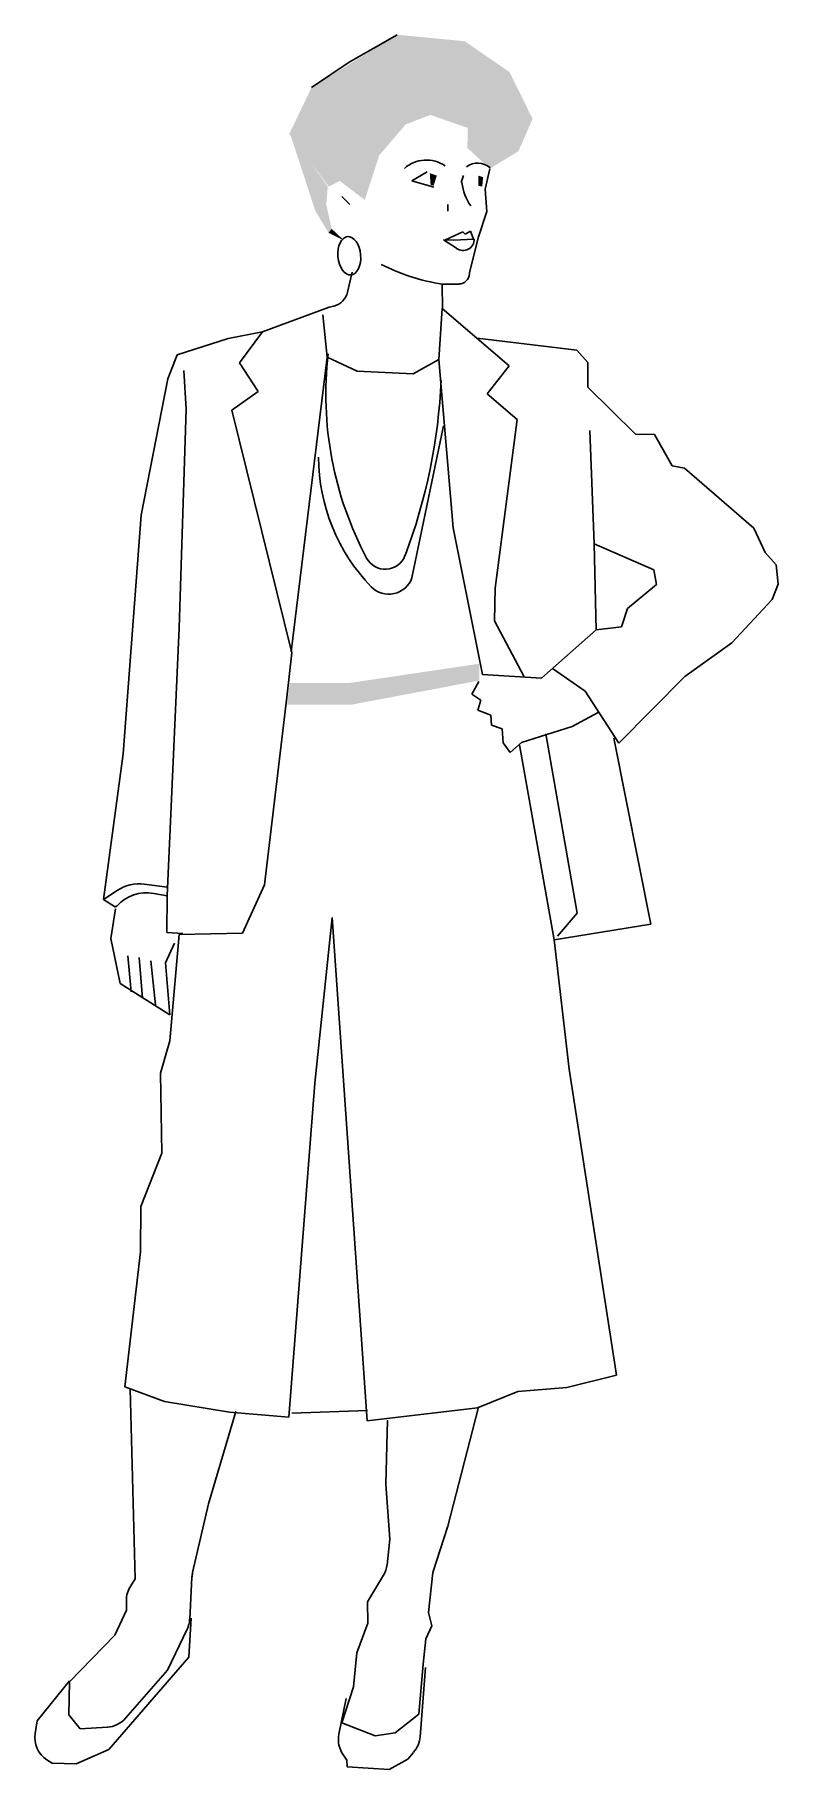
# Model space of a CAD drawing. Extents: x 18.35 to 19.05, y 0.43 to 2.08.
import ezdxf

# ---------------------------------------------------------------- set-up
doc = ezdxf.new("R2010")
doc.units = 0
doc.header["$LTSCALE"] = 100
doc.header["$MEASUREMENT"] = 0
doc.layers.get('0').update_dxf_attribs({"linetype": 'CONTINUOUS'})
doc.layers.add('P-PESSOA', color=2, linetype='CONTINUOUS')

# ---------------------------------------------------------------- blocks, each defined once
blk = doc.blocks.new('ELLIPSE')
blk.add_circle((0.5, 0.5), 0.5)

msp = doc.modelspace()

# ---------------------------------------------------------------- linework, layer by layer
at = {"layer": 'P-PESSOA'}
for p, q in [((18.6903, 2.079), (18.6447, 2.0528)), ((18.6447, 2.0528), (18.609, 2.0288)), ((18.7042, 1.9402), (18.7188, 1.9489)), ((18.7533, 1.9452), (18.7511, 1.9385)), ((18.7784, 1.9517), (18.774, 1.9324)), ((18.7253, 1.9342), (18.7042, 1.9402)), ((18.774, 1.9324), (18.7755, 1.9111)), ((18.6378, 1.9254), (18.6455, 1.9176)), ((18.7386, 1.9176), (18.7386, 1.9114)), ((18.7755, 1.9111), (18.7675, 1.887)), ((18.7345, 1.8841), (18.7467, 1.8761)), ((18.7439, 1.8837), (18.7345, 1.8841)), ((18.7362, 1.8842), (18.7526, 1.8916)), ((18.7636, 1.8849), (18.7439, 1.8837)), ((18.7526, 1.8916), (18.7548, 1.8894)), ((18.7548, 1.8894), (18.76, 1.8923)), ((18.7675, 1.887), (18.759, 1.8532)), ((18.76, 1.8923), (18.763, 1.8849)), ((18.6431, 1.8343), (18.6476, 1.8535)), ((18.759, 1.8532), (18.759, 1.8518)), ((18.7491, 1.8422), (18.7332, 1.8419)), ((18.7332, 1.8419), (18.7334, 1.8186)), ((18.5626, 1.7967), (18.6259, 1.8201)), ((18.6239, 1.7727), (18.6197, 1.8129)), ((18.6259, 1.8201), (18.6303, 1.8212)), ((18.7332, 1.819), (18.7298, 1.7705)), ((18.7332, 1.819), (18.7967, 1.7645)), ((18.5626, 1.7967), (18.5298, 1.7903)), ((18.5405, 1.7674), (18.5626, 1.7967)), ((18.5298, 1.7903), (18.4813, 1.7749)), ((18.7662, 1.7906), (18.861, 1.7792)), ((18.4813, 1.7749), (18.4724, 1.752)), ((18.5584, 1.7402), (18.5405, 1.7674)), ((18.6239, 1.7727), (18.5897, 1.4928)), ((18.6524, 1.7594), (18.6239, 1.7727)), ((18.7298, 1.7705), (18.7057, 1.7568)), ((18.7437, 1.6107), (18.7298, 1.7705)), ((18.7967, 1.7645), (18.7758, 1.738)), ((18.861, 1.7792), (18.8716, 1.7677)), ((18.8716, 1.7677), (18.8715, 1.7442)), ((18.4724, 1.752), (18.4473, 1.6227)), ((18.4901, 1.7234), (18.4878, 1.7599)), ((18.7057, 1.7568), (18.6524, 1.7594)), ((18.5333, 1.7223), (18.5584, 1.7402)), ((18.7758, 1.738), (18.8042, 1.7135)), ((18.8715, 1.7442), (18.9168, 1.6997)), ((18.4832, 1.5157), (18.4901, 1.7234)), ((18.5904, 1.4917), (18.5333, 1.7223)), ((18.7044, 1.563), (18.7343, 1.7075)), ((18.8042, 1.7135), (18.7834, 1.5533)), ((18.8775, 1.5955), (18.8735, 1.7029)), ((18.9168, 1.6997), (18.9349, 1.6993)), ((18.9349, 1.6993), (18.9514, 1.6694)), ((18.9514, 1.6694), (18.9634, 1.6673)), ((18.9634, 1.6673), (19.029, 1.6101)), ((18.4473, 1.6227), (18.4301, 1.3959)), ((18.7715, 1.4712), (18.7437, 1.6107)), ((19.029, 1.6101), (19.04, 1.5871)), ((18.8775, 1.5955), (18.8793, 1.5135)), ((18.934, 1.5707), (18.8775, 1.5955)), ((19.04, 1.5871), (19.0503, 1.5754)), ((18.9367, 1.5567), (18.934, 1.5707)), ((19.0503, 1.5754), (19.0523, 1.5571)), ((18.7834, 1.5533), (18.7827, 1.5222)), ((18.9091, 1.5341), (18.9367, 1.5567)), ((19.0523, 1.5571), (19.0465, 1.5426)), ((18.9033, 1.5164), (18.9091, 1.5341)), ((19.0465, 1.5426), (19.0081, 1.5013)), ((18.7827, 1.5222), (18.8109, 1.4689)), ((18.8793, 1.5137), (18.9033, 1.5164)), ((18.4719, 1.2609), (18.4832, 1.5157)), ((18.8276, 1.4679), (18.8793, 1.5137)), ((19.0081, 1.5013), (18.9637, 1.4693)), ((18.5857, 1.4497), (18.5904, 1.4917)), ((18.8276, 1.4679), (18.7715, 1.4712)), ((18.8689, 1.4553), (18.8379, 1.477)), ((18.9637, 1.4693), (18.901, 1.4059)), ((18.7679, 1.4647), (18.7614, 1.4527)), ((18.7614, 1.4527), (18.7697, 1.4468)), ((18.901, 1.4059), (18.8689, 1.4553)), ((18.5645, 1.2715), (18.5857, 1.4497)), ((18.7697, 1.4468), (18.767, 1.4374)), ((18.767, 1.4374), (18.7793, 1.4326)), ((18.8566, 1.422), (18.8813, 1.4352)), ((18.7793, 1.4326), (18.7801, 1.4231)), ((18.7801, 1.4231), (18.7902, 1.4196)), ((18.7902, 1.4196), (18.7909, 1.4063)), ((18.8084, 1.4067), (18.8566, 1.422)), ((18.7909, 1.4063), (18.7977, 1.3971)), ((18.7977, 1.3971), (18.8084, 1.4067)), ((18.8395, 1.2191), (18.8067, 1.4045)), ((18.8317, 1.415), (18.8612, 1.2444)), ((18.896, 1.4107), (18.9313, 1.234)), ((18.4301, 1.3959), (18.4115, 1.2574)), ((18.4502, 1.272), (18.4718, 1.2692)), ((18.5435, 1.2254), (18.5645, 1.2715)), ((18.4115, 1.2574), (18.4243, 1.2659)), ((18.4115, 1.2574), (18.4228, 1.2501)), ((18.4591, 1.2633), (18.4719, 1.2609)), ((18.4719, 1.2609), (18.4716, 1.226)), ((18.4227, 1.2485), (18.4183, 1.2206)), ((18.4228, 1.2501), (18.4242, 1.2517)), ((18.6286, 1.2405), (18.6122, 1.083)), ((18.662, 0.7622), (18.6286, 1.2405)), ((18.8612, 1.2444), (18.8425, 1.2227)), ((18.4183, 1.2206), (18.4272, 1.1778)), ((18.4716, 1.226), (18.4867, 1.2251)), ((18.4745, 1.1233), (18.4832, 1.2241)), ((18.4832, 1.2241), (18.5435, 1.2254)), ((18.9313, 1.234), (18.8395, 1.2191)), ((18.4377, 1.1699), (18.4346, 1.204)), ((18.4702, 1.1975), (18.4788, 1.2159)), ((18.8395, 1.2191), (18.8538, 1.0962)), ((18.4485, 1.1637), (18.4454, 1.2025)), ((18.4609, 1.1575), (18.4563, 1.1994)), ((18.4744, 1.1481), (18.4702, 1.1975)), ((18.4272, 1.1778), (18.4744, 1.1481)), ((18.4655, 1.0926), (18.4745, 1.1233)), ((18.4667, 1.0164), (18.4655, 1.0926)), ((18.8538, 1.0962), (18.8987, 0.8056)), ((18.6122, 1.083), (18.5876, 0.7658)), ((18.4468, 0.966), (18.4667, 1.0164)), ((18.4467, 0.9228), (18.4468, 0.966)), ((18.4317, 0.7946), (18.4467, 0.9228)), ((18.4693, 0.7806), (18.4317, 0.7946)), ((18.4416, 0.6122), (18.4369, 0.7927)), ((18.8515, 0.7938), (18.8049, 0.7902)), ((18.8987, 0.8056), (18.8515, 0.7938)), ((18.5311, 0.7706), (18.4693, 0.7806)), ((18.7666, 0.7746), (18.662, 0.7622)), ((18.8049, 0.7902), (18.7666, 0.7746)), ((18.5111, 0.6833), (18.537, 0.7712)), ((18.5876, 0.7658), (18.5311, 0.7706)), ((18.6621, 0.7721), (18.5903, 0.7697)), ((18.6797, 0.702), (18.6811, 0.7628)), ((18.7674, 0.7741), (18.7384, 0.6623)), ((18.6834, 0.6499), (18.6797, 0.702)), ((18.5111, 0.6833), (18.496, 0.6181)), ((18.7384, 0.6623), (18.7243, 0.6181)), ((18.6808, 0.6256), (18.6834, 0.6499)), ((18.4373, 0.6055), (18.4416, 0.6122)), ((18.4954, 0.6136), (18.4934, 0.5738)), ((18.6623, 0.5902), (18.6774, 0.6155)), ((18.7243, 0.6181), (18.7202, 0.5802)), ((18.4221, 0.5587), (18.4333, 0.5825)), ((18.4333, 0.5825), (18.4332, 0.5914)), ((18.6624, 0.5701), (18.6623, 0.5902)), ((18.7202, 0.5802), (18.7233, 0.5675)), ((18.4909, 0.5642), (18.4723, 0.5253)), ((18.4947, 0.5748), (18.4926, 0.5376)), ((18.6522, 0.542), (18.6624, 0.5701)), ((18.7233, 0.5675), (18.7175, 0.5553)), ((18.3793, 0.5142), (18.4221, 0.5587)), ((18.7175, 0.5553), (18.7151, 0.5311)), ((18.4926, 0.5376), (18.4166, 0.45)), ((18.6489, 0.5095), (18.6522, 0.542)), ((18.7151, 0.5311), (18.7108, 0.4837)), ((18.7173, 0.5278), (18.7123, 0.4622)), ((18.3483, 0.4773), (18.3793, 0.5152)), ((18.3785, 0.4831), (18.3793, 0.5142)), ((18.4723, 0.5253), (18.4325, 0.4798)), ((18.6349, 0.4646), (18.6419, 0.4985)), ((18.6378, 0.4753), (18.6489, 0.5095)), ((18.3894, 0.4696), (18.3785, 0.4831)), ((18.7108, 0.4837), (18.6886, 0.4658)), ((18.3464, 0.4652), (18.3483, 0.4773)), ((18.4151, 0.4712), (18.3894, 0.4696)), ((18.6696, 0.463), (18.6378, 0.4753)), ((18.6886, 0.4658), (18.6696, 0.463)), ((18.4166, 0.45), (18.3855, 0.4364)), ((18.706, 0.4473), (18.7004, 0.441)), ((18.3626, 0.437), (18.3576, 0.4402)), ((18.3855, 0.4364), (18.3626, 0.437)), ((18.6427, 0.4399), (18.6393, 0.4446)), ((18.6429, 0.4335), (18.6427, 0.4399)), ((18.6827, 0.4312), (18.6429, 0.4335)), ((18.7004, 0.441), (18.6827, 0.4312))]:
    msp.add_line(p, q, dxfattribs=at)
for centre, radius, start, end in [((18.7181, 1.9289), 0.0311, 55.2749, 131.9562), ((18.767, 1.9398), 0.0173, 47.881, 128.3007), ((18.8013, 1.9445), 0.0498, 186.9536, 214.3539), ((18.7529, 1.8847), 0.0107, 234.46, 1.1935), ((18.7666, 2.0439), 0.2047, 243.4865, 260.615), ((18.7489, 1.8523), 0.0101, 271.2983, 357.4495), ((18.626, 1.8383), 0.0176, 284.3321, 347.0054), ((18.956, 1.7378), 0.3334, 173.44, 207.8807), ((18.1958, 1.7742), 0.5368, 339.2719, 357.5051), ((18.7948, 1.6789), 0.1792, 180.3649, 223.9678), ((18.679, 1.5913), 0.0201, 207.8807, 339.2719), ((18.6824, 1.571), 0.0234, 224.8365, 340.0276), ((18.4453, 1.2346), 0.0377, 82.5686, 123.8486), ((18.4521, 1.2262), 0.0377, 79.2143, 137.5591), ((18.5205, 0.6124), 0.0251, 166.9144, 177.1123), ((18.6558, 0.6284), 0.0251, 329.1856, 353.7203), ((18.4583, 0.5918), 0.0251, 146.801, 180.7105), ((18.4682, 0.575), 0.0251, 334.3996, 357.1123), ((18.4135, 0.4963), 0.0251, 273.5382, 318.833), ((18.3713, 0.4613), 0.0251, 171.0995, 237.1552), ((18.6596, 0.4595), 0.0251, 168.3606, 216.2817), ((18.6872, 0.4641), 0.0251, 318.2819, 355.6724)]:
    msp.add_arc(centre, radius, start, end, dxfattribs=at)
for points in [[(18.6985, 1.9938), (18.6903, 2.079), (18.6733, 1.9644), (18.609, 2.0288)], [(18.7219, 2.0028), (18.7546, 2.0728), (18.6985, 1.9938), (18.6903, 2.079)], [(18.7575, 1.9905), (18.797, 2.0436), (18.7219, 2.0028), (18.7546, 2.0728)], [(18.757, 1.9715), (18.819, 1.9991), (18.7575, 1.9905), (18.797, 2.0436)], [(18.6359, 1.9401), (18.609, 2.0288), (18.6254, 1.9347), (18.5879, 1.9847)], [(18.6733, 1.9644), (18.609, 2.0288), (18.6596, 1.922), (18.6359, 1.9401)], [(18.7784, 1.9517), (18.8056, 1.9684), (18.757, 1.9715), (18.819, 1.9991)], [(18.5888, 1.9847), (18.6245, 1.9348), (18.6126, 1.9117), (18.623, 1.9177)], [(18.7213, 1.9475), (18.7221, 1.9363), (18.728, 1.9452), (18.725, 1.9355)], [(18.772, 1.9437), (18.7675, 1.9452), (18.7712, 1.9348), (18.7675, 1.9355)], [(18.6126, 1.9117), (18.623, 1.9177), (18.6252, 1.8909), (18.6282, 1.8946)], [(18.6252, 1.8909), (18.6282, 1.8946), (18.6401, 1.8834)], [(18.6476, 1.4427), (18.6453, 1.4632), (18.7685, 1.4655), (18.7685, 1.4815)], [(18.5859, 1.4427), (18.5882, 1.4632), (18.6476, 1.4427), (18.6453, 1.4632)]]:
    msp.add_solid(points, dxfattribs=at)

# ---------------------------------------------------------------- block references
at = {"layer": 'P-PESSOA', "xscale": 0.0215969130809182, "yscale": 0.0364913358953444, "zscale": 0.0215969130809182, "rotation": 4.899092453788022}
msp.add_blockref('ELLIPSE', (18.6357, 1.8499), dxfattribs=at)

doc.saveas('drawing.dxf')
